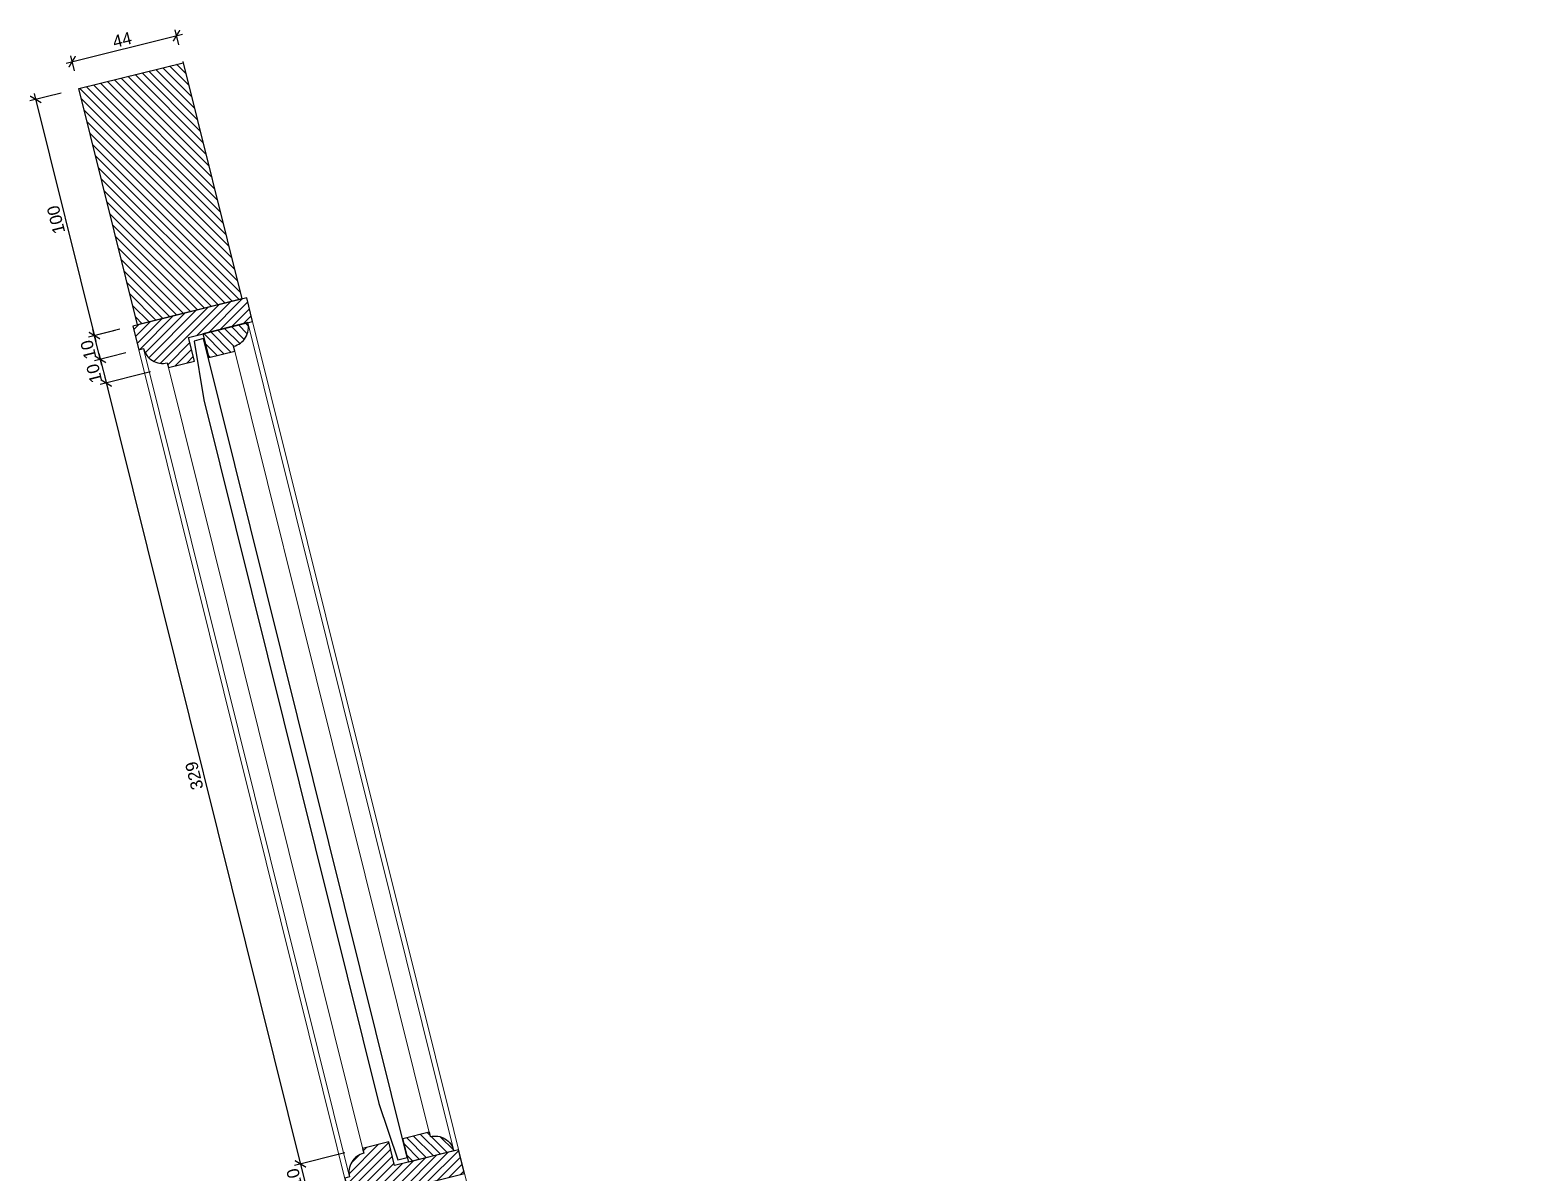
# Model space of a CAD drawing. Header units: inches. Extents: x 122939 to 389145, y 29603 to 574065.
# Drawn here: x 320966 to 321575, y 503269 to 503736 of the extents above; entities that cross this region are included whole.
import ezdxf

# ---------------------------------------------------------------- set-up
doc = ezdxf.new("R2010")
doc.units = ezdxf.units.IN
doc.header["$MEASUREMENT"] = 0
doc.layers.add('DETAIL', color=1, linetype='Continuous')
doc.styles.add('DA-dim', font='arial.ttf')
doc.dimstyles.new('DA-2', dxfattribs={"dimtxt": 5, "dimasz": 3.75, "dimexe": 2.5, "dimexo": 7.5, "dimgap": 1.25, "dimtad": 1, "dimdec": 0, "dimdsep": 46, "dimtxsty": 'DA-dim', "dimblk": 'ARCHTICK', "dimcen": 5, "dimdle": 2.5, "dimadec": 0, "dimazin": 0, "dimtfac": 1, "dimtdec": 0, "dimtix": 1, "dimtmove": 2, "dimatfit": 3, "dimfxl": 1, "dimarcsym": 0})
pattern_1 = [(135, (-5401.4015, -258.9501), (-1.767766953, -1.767766953), [])]

# ---------------------------------------------------------------- blocks, each defined once
blk = doc.blocks.new('_ARCHTICK')
at = {"color": 0, "linetype": 'ByBlock', "const_width": 0.15}
blk.add_lwpolyline([(-0.5, -0.5), (0.5, 0.5)], dxfattribs=at)
blk = doc.blocks.new('*D744')
at = {"layer": 'Defpoints', "color": 0, "transparency": 16777216}
for p in [(320986.1, 503712.13, 0), (321010.14, 503615.52, 0), (320992.47, 503611.12)]:
    blk.add_point(p, dxfattribs=at)
at = {"layer": 'DETAIL', "color": 0, "lineweight": -2, "transparency": 16777216}
for p, q in [((320978.82, 503710.32), (320966.01, 503707.14)), ((320967.83, 503710.16), (320993.07, 503608.69)), ((321002.86, 503613.7), (320990.05, 503610.52))]:
    blk.add_line(p, q, dxfattribs=at)
at = {"layer": 'DETAIL', "color": 0, "lineweight": -2, "transparency": 16777216, "xscale": 3.75, "yscale": 3.75, "zscale": 3.75}
for p, rotation in [((320968.43, 503707.74), 103.9714232829857), ((320992.47, 503611.12), 283.9714232829857)]:
    blk.add_blockref('_ARCHTICK', p, dxfattribs=dict(at, rotation=rotation))
at = {"layer": 'DETAIL', "color": 0, "transparency": 16777216, "insert": (320976.76, 503658.51), "char_height": 5, "attachment_point": 5, "rotation": 103.97142, "style": 'DA-dim'}
blk.add_mtext('100', dxfattribs=at)
blk = doc.blocks.new('*D745')
at = {"layer": 'Defpoints', "color": 0, "transparency": 16777216}
for p in [(321026.05, 503733.79), (321028.8, 503722.76, 0), (320986.1, 503712.13, 0)]:
    blk.add_point(p, dxfattribs=at)
at = {"layer": 'DETAIL', "color": 0, "lineweight": -2, "transparency": 16777216}
for p, q in [((320980.93, 503722.56), (321028.48, 503734.39)), ((321026.99, 503730.04), (321025.45, 503736.21)), ((320984.29, 503719.41), (320982.75, 503725.59))]:
    blk.add_line(p, q, dxfattribs=at)
at = {"layer": 'DETAIL', "color": 0, "lineweight": -2, "transparency": 16777216, "xscale": 3.75, "yscale": 3.75, "zscale": 3.75}
for p, rotation in [((321026.05, 503733.79), 13.9714232829857), ((320983.35, 503723.16), 193.9714232829857)]:
    blk.add_blockref('_ARCHTICK', p, dxfattribs=dict(at, rotation=rotation))
at = {"layer": 'DETAIL', "color": 0, "transparency": 16777216, "insert": (321003.8, 503732.12), "char_height": 5, "attachment_point": 5, "rotation": 13.97142, "style": 'DA-dim'}
blk.add_mtext('44', dxfattribs=at)
blk = doc.blocks.new('*D746')
at = {"layer": 'Defpoints', "color": 0, "transparency": 16777216}
for p in [(321012.55, 503605.81, 0), (321022.73, 503598.04, 0), (320997.3, 503591.71)]:
    blk.add_point(p, dxfattribs=at)
at = {"layer": 'DETAIL', "color": 0, "lineweight": -2, "transparency": 16777216}
for p, q in [((321005.27, 503604), (320992.46, 503600.81)), ((320994.28, 503603.84), (320997.9, 503589.29)), ((321015.45, 503596.23), (320994.87, 503591.11))]:
    blk.add_line(p, q, dxfattribs=at)
at = {"layer": 'DETAIL', "color": 0, "lineweight": -2, "transparency": 16777216, "xscale": 3.75, "yscale": 3.75, "zscale": 3.75}
for p, rotation in [((320994.89, 503601.42), 103.9714232829857), ((320997.3, 503591.71), 283.9714232829857)]:
    blk.add_blockref('_ARCHTICK', p, dxfattribs=dict(at, rotation=rotation))
at = {"layer": 'DETAIL', "color": 0, "transparency": 16777216, "insert": (320992.4, 503595.65), "char_height": 5, "attachment_point": 5, "rotation": 103.97142, "style": 'DA-dim'}
blk.add_mtext('10', dxfattribs=at)
blk = doc.blocks.new('*D747')
at = {"layer": 'Defpoints', "color": 0, "transparency": 16777216}
for p in [(321022.73, 503598.04, 0), (321102.2, 503278.62, 0), (321076.77, 503272.29)]:
    blk.add_point(p, dxfattribs=at)
at = {"layer": 'DETAIL', "color": 0, "lineweight": -2, "transparency": 16777216}
for p, q in [((321015.45, 503596.23), (320994.87, 503591.11)), ((320996.7, 503594.14), (321077.38, 503269.86)), ((321094.92, 503276.81), (321074.35, 503271.69))]:
    blk.add_line(p, q, dxfattribs=at)
at = {"layer": 'DETAIL', "color": 0, "lineweight": -2, "transparency": 16777216, "xscale": 3.75, "yscale": 3.75, "zscale": 3.75}
for p, rotation in [((320997.3, 503591.71), 103.9714232829857), ((321076.77, 503272.29), 283.9714232829857)]:
    blk.add_blockref('_ARCHTICK', p, dxfattribs=dict(at, rotation=rotation))
at = {"layer": 'DETAIL', "color": 0, "transparency": 16777216, "insert": (321033.34, 503431.08), "char_height": 5, "attachment_point": 5, "rotation": 103.97142, "style": 'DA-dim'}
blk.add_mtext('329', dxfattribs=at)
blk = doc.blocks.new('*D748')
at = {"layer": 'Defpoints', "color": 0, "transparency": 16777216}
for p in [(321102.2, 503278.62, 0), (321094.91, 503266.5, 0), (321079.19, 503262.59)]:
    blk.add_point(p, dxfattribs=at)
at = {"layer": 'DETAIL', "color": 0, "lineweight": -2, "transparency": 16777216}
for p, q in [((321094.92, 503276.81), (321074.35, 503271.69)), ((321076.17, 503274.72), (321079.79, 503260.16)), ((321087.63, 503264.69), (321076.76, 503261.98))]:
    blk.add_line(p, q, dxfattribs=at)
at = {"layer": 'DETAIL', "color": 0, "lineweight": -2, "transparency": 16777216, "xscale": 3.75, "yscale": 3.75, "zscale": 3.75}
for p, rotation in [((321076.77, 503272.29), 103.9714232829857), ((321079.19, 503262.59), 283.9714232829857)]:
    blk.add_blockref('_ARCHTICK', p, dxfattribs=dict(at, rotation=rotation))
at = {"layer": 'DETAIL', "color": 0, "transparency": 16777216, "insert": (321074.29, 503266.52), "char_height": 5, "attachment_point": 5, "rotation": 103.97142, "style": 'DA-dim'}
blk.add_mtext('10', dxfattribs=at)
blk = doc.blocks.new('*D752')
at = {"layer": 'Defpoints', "color": 0, "transparency": 16777216}
for p in [(321008.2, 503615.03, 0), (320992.47, 503611.12), (321012.55, 503605.81, 0)]:
    blk.add_point(p, dxfattribs=at)
at = {"layer": 'DETAIL', "color": 0, "lineweight": -2, "transparency": 16777216}
for p, q in [((321000.92, 503613.22), (320990.05, 503610.52)), ((320995.49, 503598.99), (320991.87, 503613.55)), ((321005.27, 503604), (320992.46, 503600.81))]:
    blk.add_line(p, q, dxfattribs=at)
at = {"layer": 'DETAIL', "color": 0, "lineweight": -2, "transparency": 16777216, "xscale": 3.75, "yscale": 3.75, "zscale": 3.75}
for p, rotation in [((320992.47, 503611.12), 103.9714232829857), ((320994.89, 503601.42), 283.9714232829857)]:
    blk.add_blockref('_ARCHTICK', p, dxfattribs=dict(at, rotation=rotation))
at = {"layer": 'DETAIL', "color": 0, "transparency": 16777216, "insert": (320989.99, 503605.35), "char_height": 5, "attachment_point": 5, "rotation": 103.97142, "style": 'DA-dim'}
blk.add_mtext('10', dxfattribs=at)

msp = doc.modelspace()

# ---------------------------------------------------------------- hatches: boundary and pattern name
at = {"lineweight": 0}
h = msp.add_hatch(dxfattribs=at)
h.set_pattern_fill('ANSI31', color=8, scale=20, angle=90)
h.set_pattern_definition(pattern_1)
edge = h.paths.add_edge_path()
edge.add_line((321028.691, 503723.181), (321052.835, 503626.139))
edge.add_line((321052.835, 503626.139), (321010.137, 503615.516))
edge.add_line((321010.137, 503615.516), (320986.098, 503712.134))
edge.add_line((320986.098, 503712.134), (321028.796, 503722.757))
h = msp.add_hatch(dxfattribs=at)
h.set_pattern_fill('ANSI31', color=8, scale=20)
h.set_pattern_definition([(45, (-5401.4015, -258.9501), (-1.767766953, 1.767766953), [])])
h.paths.add_polyline_path([(321022.729, 503598.039), (321022.246, 503599.98, -0.4142136), (321012.551, 503605.812), (321010.61, 503605.329), (321008.196, 503615.033), (321054.776, 503626.622), (321057.19, 503616.918), (321030.989, 503610.399), (321033.403, 503600.695)])
h = msp.add_hatch(dxfattribs=at)
h.set_pattern_fill('ANSI31', color=8, scale=20, angle=90)
h.set_pattern_definition(pattern_1)
h.paths.add_polyline_path([(321039.226, 503602.143), (321036.811, 503611.847), (321055.249, 503616.435, -0.4142136), (321049.417, 503606.74), (321049.9, 503604.799)])
h = msp.add_hatch(dxfattribs=at)
h.set_pattern_fill('ANSI31', color=8, scale=20, angle=90)
h.set_pattern_definition([(135, (-5153.9015, -370.61), (-1.767766953, -1.767766953), [])])
edge = h.paths.add_edge_path()
edge.add_line((321139.55, 503277.604), (321121.112, 503273.017))
edge.add_line((321121.112, 503273.017), (321118.697, 503282.721))
edge.add_line((321118.697, 503282.721), (321129.372, 503285.377))
edge.add_line((321129.372, 503285.377), (321129.855, 503283.436))
edge.add_arc((321131.786, 503275.673), 8, -346.028577, -256.028577, ccw=False)
h = msp.add_hatch(dxfattribs=at)
h.set_pattern_fill('ANSI31', color=8, scale=20)
h.set_pattern_definition([(45, (-5153.9015, -370.61), (-1.767766953, 1.767766953), [])])
edge = h.paths.add_edge_path()
edge.add_line((321143.905, 503268.383), (321117.704, 503261.864))
edge.add_line((321117.704, 503261.864), (321120.118, 503252.16))
edge.add_line((321120.118, 503252.16), (321109.443, 503249.504))
edge.add_line((321109.443, 503249.504), (321108.961, 503251.445))
edge.add_arc((321107.029, 503259.208), 8, -166.028577, -76.028577, ccw=False)
edge.add_line((321099.266, 503257.277), (321097.325, 503256.794))
edge.add_line((321097.325, 503256.794), (321094.911, 503266.498))
edge.add_line((321094.911, 503266.498), (321096.851, 503266.981))
edge.add_arc((321104.615, 503268.913), 8, -256.028577, -166.028577, ccw=False)
edge.add_line((321102.683, 503276.676), (321102.2, 503278.617))
edge.add_line((321102.2, 503278.617), (321112.875, 503281.272))
edge.add_line((321112.875, 503281.272), (321115.289, 503271.568))
edge.add_line((321115.289, 503271.568), (321141.491, 503278.087))
edge.add_line((321141.491, 503278.087), (321143.905, 503268.383))

# ---------------------------------------------------------------- linework, layer by layer
at = {"color": 8, "lineweight": 0}
for p, q in [((321055.249, 503616.435, 0.001), (321139.55, 503277.604, 0.001)), ((321575.065, 501535.414, 0.001), (321057.19, 503616.918, 0.001)), ((321528.485, 501523.825, 0.001), (321010.61, 503605.329, 0.001)), ((321012.551, 503605.812, 0.001), (321096.851, 503266.981, 0.001)), ((321049.9, 503604.799, 0.001), (321129.855, 503283.436, 0.001)), ((321022.729, 503598.039, 0.001), (321102.683, 503276.676, 0.001))]:
    msp.add_line(p, q, dxfattribs=at)
at = {"color": 3, "elevation": 0.001}
msp.add_lwpolyline([(321028.691, 503723.181), (321052.835, 503626.139), (321010.137, 503615.516), (320986.098, 503712.134), (321028.796, 503722.757)], dxfattribs=at)
for points in [[(321057.19, 503616.918), (321054.776, 503626.622), (321008.196, 503615.033), (321010.61, 503605.329), (321012.551, 503605.812, 0.4142136), (321022.246, 503599.98), (321022.729, 503598.039), (321033.403, 503600.695), (321030.989, 503610.399), (321057.19, 503616.918)], [(321055.249, 503616.435), (321036.811, 503611.847), (321039.226, 503602.143), (321049.9, 503604.799), (321049.417, 503606.74, 0.4142136), (321055.249, 503616.435, -1)]]:
    msp.add_lwpolyline(points, format="xyb", dxfattribs=at)
msp.add_lwpolyline([(321108.79, 503296.999), (321116.585, 503273.952), (321120.467, 503274.917), (321037.132, 503609.866), (321033.25, 503608.9), (321037.164, 503584.887)], close=True, dxfattribs=at)
at = {"color": 3, "lineweight": -2, "elevation": 0.001}
msp.add_lwpolyline([(321139.55, 503277.604), (321121.112, 503273.017), (321118.697, 503282.721), (321129.372, 503285.377), (321129.855, 503283.436, -0.4142136), (321139.55, 503277.604, 1)], format="xyb", dxfattribs=at)
msp.add_lwpolyline([(321141.491, 503278.087), (321115.289, 503271.568), (321112.875, 503281.272), (321102.2, 503278.617), (321102.683, 503276.676, 0.4142136), (321096.851, 503266.981), (321094.911, 503266.498), (321097.325, 503256.794), (321099.266, 503257.277, 0.4142136), (321108.961, 503251.445), (321109.443, 503249.504), (321120.118, 503252.16), (321117.704, 503261.864), (321143.905, 503268.383)], format="xyb", close=True, dxfattribs=at)

# ---------------------------------------------------------------- dimensions: what is measured, and where the dimension line sits
at = {"layer": 'DETAIL'}
for base, p1, p2, angle, picture, middle in [((321026.052, 503733.788, 0), (320986.098, 503712.134, 0.001), (321028.796, 503722.757, 0.001), 13.971423, '*D745', (321003.797, 503732.115, 0)), ((320992.471, 503611.121, 0), (320986.098, 503712.134, 0.001), (321010.137, 503615.516, 0.001), 103.971423, '*D744', (320976.762, 503658.512, 0)), ((320992.471, 503611.121, 0), (321012.551, 503605.812, 0.001), (321008.196, 503615.033, 0.001), 103.971423, '*D752', (320989.988, 503605.35, 0)), ((320997.3, 503591.712, 0), (321012.551, 503605.812, 0.001), (321022.729, 503598.039, 0.001), 103.971423, '*D746', (320992.402, 503595.646, 0)), ((321076.772, 503272.29, 0), (321022.729, 503598.039, 0.001), (321102.2, 503278.617, 0.001), 103.971423, '*D747', (321033.344, 503431.083, 0)), ((321079.186, 503262.586, 0), (321102.2, 503278.617, 0.001), (321094.911, 503266.498, 0.001), 103.971423, '*D748', (321074.288, 503266.52, 0))]:
    dim = msp.add_linear_dim(base=base, p1=p1, p2=p2, angle=angle, dimstyle='DA-2', dxfattribs=at)
    dim.commit()
    dim.dimension.update_dxf_attribs({"geometry": picture, "text_midpoint": middle})

doc.saveas('drawing.dxf')
